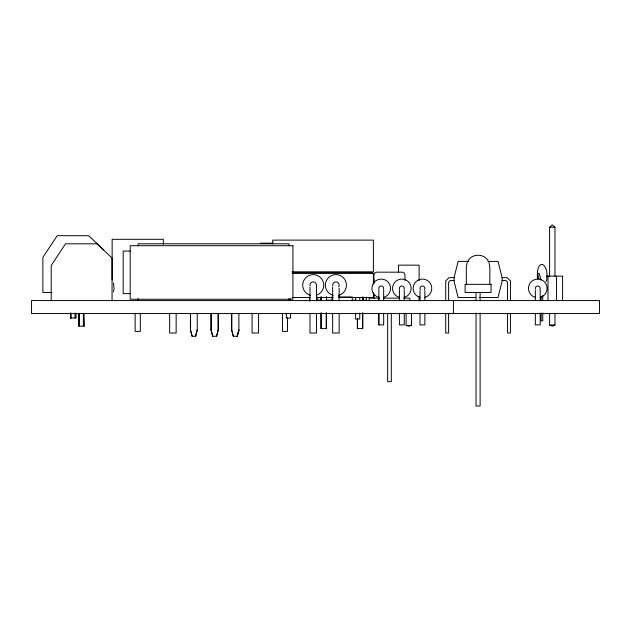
<?xml version="1.0" encoding="UTF-8"?>
<svg xmlns="http://www.w3.org/2000/svg" width="631" height="631" viewBox="0 0 631 631"><rect width="100%" height="100%" fill="white"/><g stroke="black" fill="none" stroke-linecap="round" stroke-linejoin="round"><path stroke-width="0.95" d="M70.53 313.126L70.435 318.04L76.177 318.04L75.957 313.126M78.993 313.378L78.765 326.156L84.499 326.156L83.939 313.378M546.233 281.592C550.492 262.969 535.624 255.949 537.502 279.005M113.454 291.964L114.124 288.943L113.454 282.83M195.5 336.268L197.258 329.776L197.258 313.433M197.258 329.776L195.642 336.268L192.045 336.268L190.428 329.776L190.428 313.433M216.536 336.268L218.152 329.776L218.152 313.433M218.294 313.433L218.294 329.776L216.67 336.268L212.639 336.268L211.022 329.776L211.022 313.433M231.616 313.433L231.616 329.776L233.233 336.268L237.264 336.268L238.889 329.776M475.648 297.493L458.122 297.493L454.068 281.26L454.068 277.648L458.122 261.415L468.833 261.415M237.13 336.268L238.889 330.368L238.889 313.433M237.264 336.268L238.889 330.368M467.216 262.401L466.317 266.905L466.317 284.344M467.894 261.021C471.925 253.307 484.237 253.307 488.268 261.021M549.593 276.126L549.593 227.239L552.275 224.959L554.972 227.239L554.972 276.126M554.972 313.284L554.972 325.012L552.314 326.211L549.593 325.012L549.593 313.284M411.499 313.717L411.499 325.446L408.809 326.211L406.119 325.446L406.119 313.717M549.593 227.239L554.972 227.239M260.477 243.172L272.734 243.172M130.183 251.075L123.179 251.075L123.179 293.628L130.183 293.628M488.015 261.415L498.04 261.415L502.095 277.648L502.095 281.26L498.04 297.493L479.544 297.493M292.192 272.087L373.394 272.087L373.394 240.119L272.71 240.119L272.71 243.992M292.808 272.198L372.393 272.198M292.192 273.436L373.394 273.436L373.394 284.013M546.296 276.126L562.592 276.126L562.592 300.569M454.068 277.648L448.972 277.648L445.731 280.89L445.731 300.569M502.095 277.648L507.19 277.648L510.44 280.89L510.44 300.569M454.068 280.535L450.242 280.535L448.617 282.16L448.617 300.569M502.095 280.535L505.928 280.535L507.545 282.16L507.545 300.569M51.718 292.484L42.884 292.484L42.884 257.353L57.232 235.694L88.687 235.694L103.729 249.963M338.39 296.941L352.224 296.941L352.224 300.182L356.61 300.182M292.192 297.485L310.018 297.485M316.533 297.485L333.286 297.485M338.879 297.485L373.394 297.485L373.394 292.674M379.334 298.14L369.19 298.14L369.19 300.569M383.624 298.14L399.612 298.14M403.816 298.14L409.756 298.14L409.756 300.569M321.187 300.182L317.74 300.182L317.74 297.225M326.464 300.182L331.938 300.182L331.938 296.941M362.762 300.182L366.422 300.182L366.422 297.225M378.813 324.91L378.813 313.221L378.797 324.91L383.664 324.91L383.664 313.228M549.593 325.012L554.972 325.012M406.119 325.446L411.499 325.446M190.428 329.776L192.187 336.268M211.022 329.776L212.781 336.268M231.616 329.776L233.375 336.268M488.946 262.401L489.845 266.905L489.845 284.344M541.027 280.18L539.339 273.586L538.558 273.278L537.77 273.949L539.008 278.807M556.55 276.126L556.55 300.569M548.016 276.126L548.016 300.569M542.77 295.434L542.77 300.324M542.77 313.031L542.77 320.856L541.153 320.856L541.153 313.031M541.153 296.412L541.153 300.324M540.207 290.189L540.207 300.569M540.191 313.221L540.207 324.91L535.34 324.91L535.34 313.228M535.34 290.221L535.364 300.585M510.44 313.355L510.44 333.026L507.545 333.026L507.545 313.355M480.112 292.461L480.112 300.427M480.112 313.023L480.112 406.041L476.05 406.041L476.05 313.023M476.05 292.461L476.05 300.427M453.421 300.569L453.421 313.552M448.617 313.355L448.617 333.026L445.731 333.026L445.731 313.355M424.86 290.859L424.86 300.585M424.876 313.228L424.86 324.91L420.009 324.91L420.033 313.221M420.033 290.82L420.009 300.569M419.11 280.685L419.11 265.146L398.5 265.146L398.5 271.945M419.11 296.215L419.11 301.066M404.889 280.495C404.495 278.05 406.419 272.592 402.452 272.174L376.494 272.174C371.549 273.081 375.169 280.369 374.057 283.437M404.25 290.284L404.25 300.585M404.274 313.228L404.25 324.91L399.407 324.91L399.423 313.221M399.423 290.126L399.407 300.569M391.299 313.276L391.299 381.7L387.647 381.7L387.647 313.276M383.648 290.284L383.648 300.585M378.813 290.126L378.813 300.561M378.797 296.673L378.797 300.569M374.057 294.22L374.057 298.14M363.377 297.225L363.377 300.182M362.762 296.736L362.762 300.601M362.762 312.921L362.762 328.601L357.351 328.601L357.351 318.797M362.628 312.921L362.628 328.601M359.765 297.485L359.765 300.419M359.765 313.142L359.765 319.01L355.616 319.01L355.616 313.142M357.493 318.797L357.493 328.601M355.616 297.485L355.616 300.419M339.139 288.162L339.139 300.9M339.139 313.528L339.139 333.026L332.647 333.026L332.647 313.528M332.647 287.184L332.647 300.9M326.464 296.452L326.464 300.348M326.464 312.921L326.464 328.601L320.919 328.601L320.919 312.921M326.195 312.921L326.195 328.601M321.187 296.452L321.187 300.348M321.187 312.921L321.187 328.601M320.785 297.225L320.785 300.182M316.47 285.701L316.47 300.9M316.47 313.528L316.47 333.026L309.987 333.026L309.987 313.528M309.987 287.184L309.987 300.9M309.498 297.248L309.498 301.042M290.489 298.463L290.489 300.427M290.489 313.197L290.489 318.103L286.332 318.103L286.332 313.197M289.006 245.759L289.006 243.803L138.173 243.803L138.173 245.759M289.006 298.613L289.006 300.569M287.476 317.677L287.476 331.401L282.499 331.401L282.499 313.757M258.576 313.457L258.576 333.026L252.084 333.026L252.084 313.646M231.751 313.433L231.751 329.776M211.156 313.433L211.156 329.776M190.562 313.433L190.562 329.776M176.144 313.623L176.144 333.026L169.652 333.026L169.652 313.528M163.311 244.15L163.311 239.299L112.144 239.299L112.144 280.03M140.327 313.252L140.327 331.401L135.129 331.401L135.129 313.252M138.173 298.613L138.173 300.569M112.058 300.601L112.058 258.071L97.016 243.811L65.561 243.811L51.206 265.47L51.206 300.601M83.371 313.378L83.371 326.156M79.23 313.378L79.23 326.156M79.127 313.378L79.127 326.156M75.042 313.126L75.042 318.04M70.901 313.126L70.901 318.04M70.798 313.126L70.798 318.04M378.813 297.414A9.331 9.331 0 0 1 373.591 283.051A9.331 9.331 0 0 1 388.87 283.051A9.331 9.331 0 0 1 383.648 297.414M378.986 289.345A2.437 2.437 0 0 1 381.219 285.969A2.437 2.437 0 0 1 383.482 289.329M399.423 297.414A9.331 9.331 0 0 1 394.194 283.051A9.331 9.331 0 0 1 409.48 283.051A9.331 9.331 0 0 1 404.25 297.414M399.589 289.345A2.437 2.437 0 0 1 401.829 285.969A2.437 2.437 0 0 1 404.092 289.329M420.025 297.414A9.331 9.331 0 0 1 414.804 283.051A9.331 9.331 0 0 1 430.09 283.051A9.331 9.331 0 0 1 424.86 297.414M420.514 289.889A2.437 2.437 0 0 1 420.79 286.616A2.437 2.437 0 0 1 424.079 286.6A2.437 2.437 0 0 1 424.379 289.874M535.364 297.414A9.331 9.331 0 0 1 530.135 283.051A9.331 9.331 0 0 1 545.421 283.051A9.331 9.331 0 0 1 540.191 297.414M535.443 289.093A2.437 2.437 0 0 1 538.03 285.985A2.437 2.437 0 0 1 539.915 289.566M333.168 295.347A10.546 10.546 0 0 1 327.26 279.107A10.546 10.546 0 0 1 344.534 279.107A10.546 10.546 0 0 1 338.626 295.347M310.499 295.347A10.546 10.546 0 0 1 304.418 279.359A10.546 10.546 0 0 1 321.502 278.618A10.546 10.546 0 0 1 316.833 295.071M310.097 286.001A3.242 3.242 0 0 1 312.802 281.939A3.242 3.242 0 0 1 316.47 285.157M332.758 286.001A3.242 3.242 0 0 1 336.323 281.939A3.242 3.242 0 0 1 338.705 286.782M292.926 245.711L130.183 245.711L130.183 299.236L292.926 299.236L292.926 245.711M491.052 284.344L465.11 284.344L465.11 292.461L491.052 292.461L491.052 284.344M599.45 300.569L31.55 300.569L31.55 313.552L599.45 313.552L599.45 300.569"/></g></svg>
